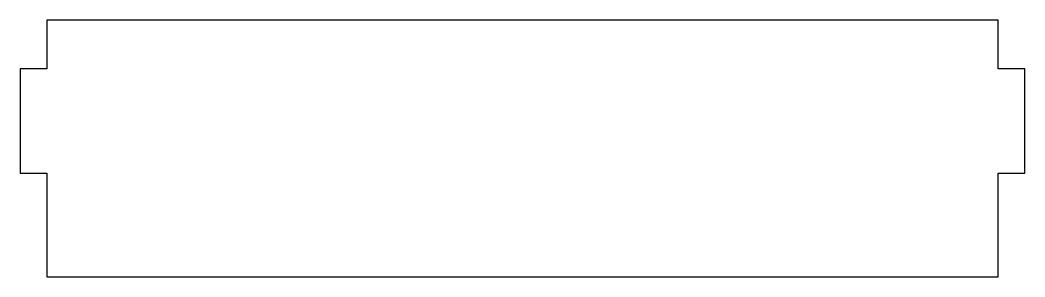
# Model space of a CAD drawing. Header units: millimetres. Extents: x -23438 to -23211, y -13962 to -13904.
import ezdxf

# ---------------------------------------------------------------- set-up
doc = ezdxf.new("R2010")
doc.units = ezdxf.units.MM

msp = doc.modelspace()

# ---------------------------------------------------------------- linework, layer by layer
for p, q in [((-23217.42, -13904.42, 24736.55), (-23432.03, -13904.42, 24736.55)), ((-23432.03, -13904.42, 24736.55), (-23432.03, -13915.36, 24736.55)), ((-23217.42, -13915.36, 24736.55), (-23217.42, -13904.42, 24736.55)), ((-23432.03, -13915.36, 24736.55), (-23438.03, -13915.36, 24736.55)), ((-23438.03, -13915.36, 24736.55), (-23438.03, -13938.89, 24736.55)), ((-23211.36, -13915.36, 24736.55), (-23217.42, -13915.36, 24736.55)), ((-23211.36, -13938.89, 24736.55), (-23211.36, -13915.36, 24736.55)), ((-23438.03, -13938.89, 24736.55), (-23432.03, -13938.89, 24736.55)), ((-23432.03, -13938.89, 24736.55), (-23432.03, -13962.21, 24736.55)), ((-23217.42, -13962.21, 24736.55), (-23217.42, -13938.89, 24736.55)), ((-23217.42, -13938.89, 24736.55), (-23211.36, -13938.89, 24736.55)), ((-23432.03, -13962.21, 24736.55), (-23217.42, -13962.21, 24736.55))]:
    msp.add_line(p, q)

doc.saveas('drawing.dxf')
